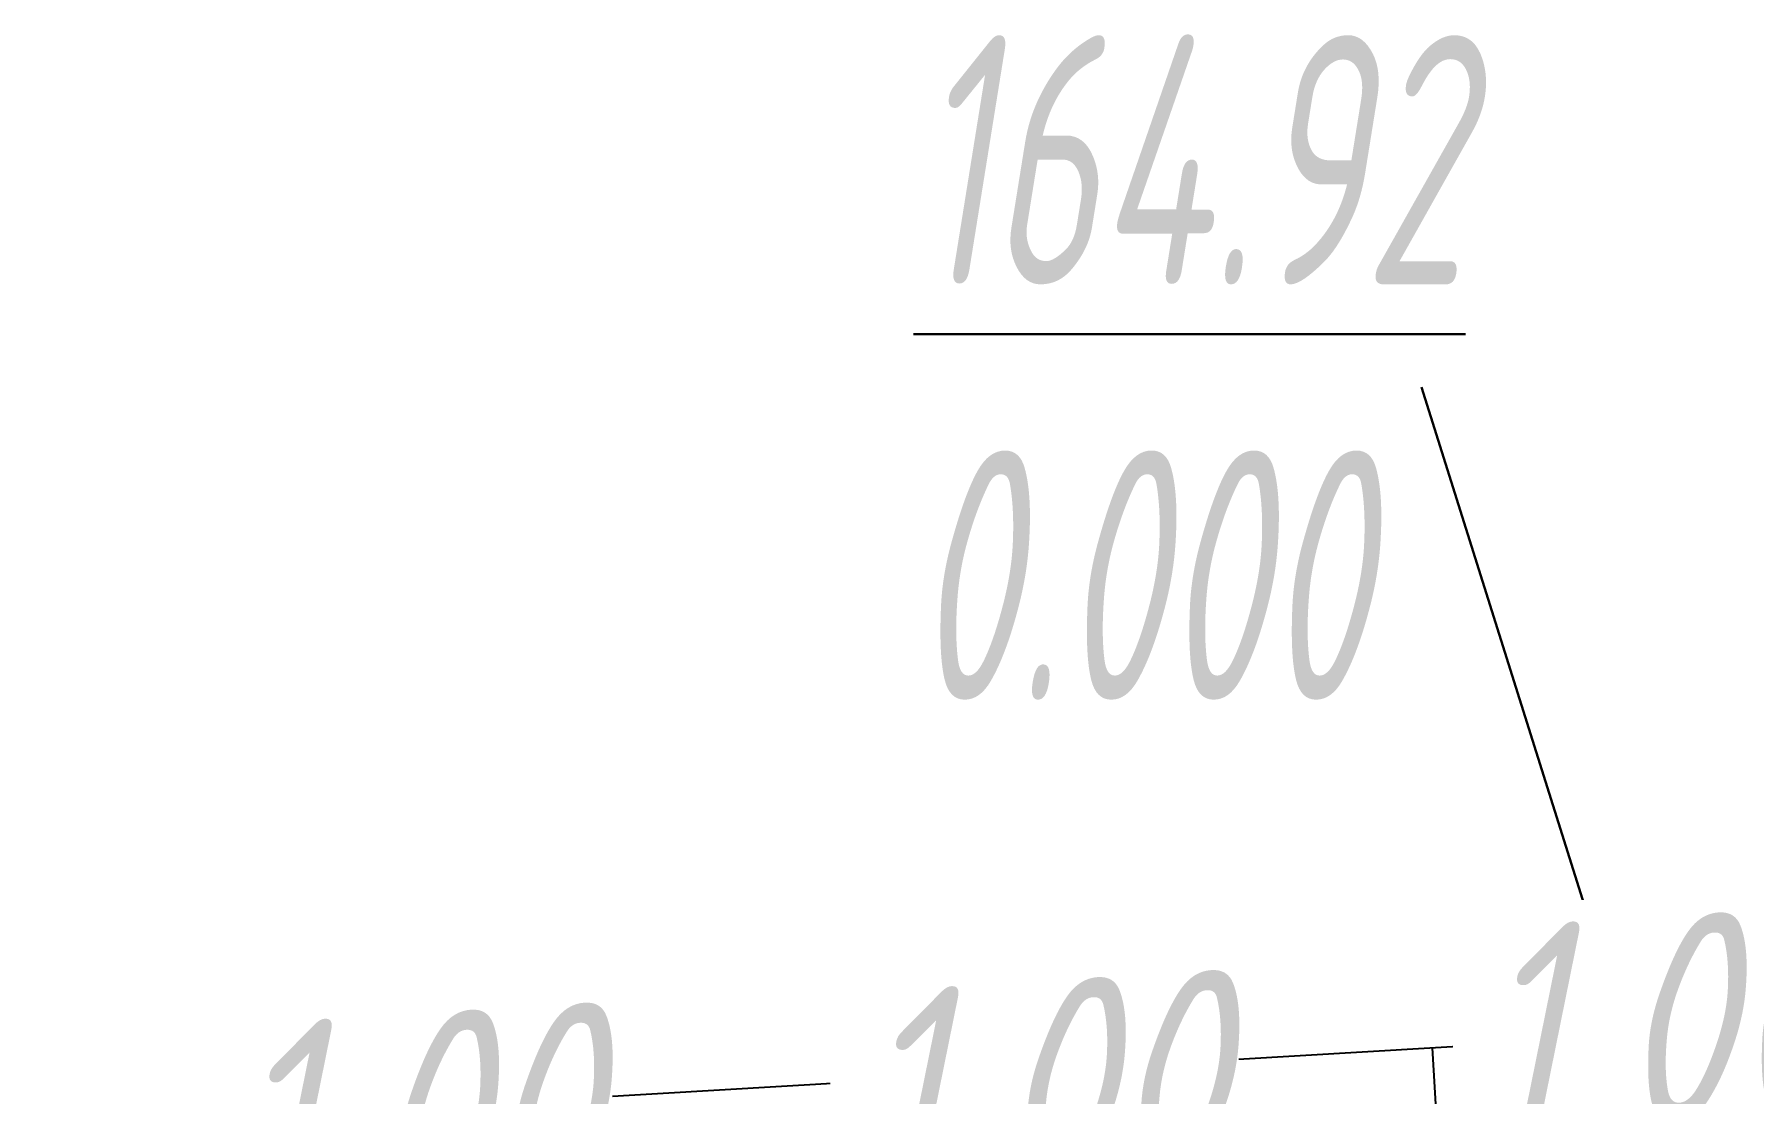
# Model space of a CAD drawing. Header units: metres. Extents: x 2302736 to 2305552, y 452304 to 453193.
# Drawn here: x 2305509.43 to 2305519.78, y 452735.24 to 452741.62 of the extents above; entities that cross this region are included whole.
import ezdxf

# ---------------------------------------------------------------- set-up
doc = ezdxf.new("R2010")
doc.units = ezdxf.units.M
for name, color, linetype in [('АД_серый', 250, 'Continuous'), ('ГП_здания', 7, 'Continuous'), ('ГП_Размеры проезд', 7, 'Continuous'), ('Ситуация.Проектные откосы', 94, 'Continuous')]:
    doc.layers.add(name, color=color, linetype=linetype)
doc.layers.add('ГП_АД том 3.2.6', color=250, linetype='Continuous', lineweight=40)
doc.styles.add('Ck_rus', font='isocpeur.ttf', dxfattribs={"width": 0.8, "oblique": 15, "height": 2.5})
doc.styles.add('СПДС 1.25 курсив для М500', font='isocpeui.ttf', dxfattribs={"width": 0.6, "height": 1.25})
doc.dimstyles.new('Ck_Линейный р-р', dxfattribs={"dimscale": 0, "dimtxt": 2.5, "dimasz": 1, "dimexe": 0.5, "dimexo": 0.5, "dimtad": 1, "dimzin": 1, "dimtxsty": 'Ck_rus', "dimblk": 'OBLIQUE', "dimcen": 0, "dimdle": 0.1, "dimadec": 0, "dimazin": 0, "dimtfac": 1, "dimtofl": 0, "dimtmove": 1, "dimatfit": 3, "dimfxl": 1, "dimarcsym": 0})

# ---------------------------------------------------------------- blocks, each defined once
blk = doc.blocks.new('SLOPEA$CF393F7E9')
at = {"layer": 'Ситуация.Проектные откосы', "color": 0}
for p, q in [((2305517.912804159, 452734.3970547286, 163.5544588636152), (2305517.843035254, 452735.5195439425, 163.5544588636152)), ((2305514.918583426, 452734.2109498349, 163.5544588636152), (2305514.848244223, 452735.3426146475, 163.5544588636152))]:
    blk.add_line(p, q, dxfattribs=at)
at = {"layer": 'Ситуация.Проектные откосы', "color": 0, "linetype": 'Continuous', "flags": 128}
blk.add_lwpolyline([(2305548.057394339, 452737.4142638765), (2305546.709717393, 452737.3346199005), (2305539.723649546, 452736.8761716536), (2305533.332901386, 452736.4577851082), (2305532.139495976, 452736.3852600296), (2305519.762327794, 452735.6329337997), (2305499.797046227, 452734.4534049654), (2305479.81131009, 452733.6029674765), (2305479.276353959, 452733.5678854201), (2305459.854062253, 452732.2941848427), (2305448.356417759, 452731.46043832), (2305439.905378536, 452730.8476150092), (2305419.952547784, 452729.4677663792)], dxfattribs=at)
blk = doc.blocks.new('АД')
at = {"layer": 'АД_серый', "linetype": 'Continuous'}
blk.add_blockref('SLOPEA$CF393F7E9', (-2303531.789938448, -452312.6736356309), dxfattribs=at)
blk = doc.blocks.new('_Oblique')
at = {"color": 0, "linetype": 'ByBlock', "lineweight": -2}
blk.add_line((-0.5, -0.5), (0.5, 0.5), dxfattribs=at)
blk = doc.blocks.new('*D171')
at = {"layer": 'ГП_Размеры проезд', "color": 0, "lineweight": -2, "transparency": 16777216}
for p, q in [((2305510.076989602, 452733.6029381751), (2305513.455474255, 452733.8118316688)), ((2305509.175726692, 452731.0961565894), (2305510.076989602, 452733.6029381751)), ((2305510.183287567, 452722.9026954877), (2305509.659345499, 452731.3765364169)), ((2305509.185193616, 452722.8409828106), (2305508.661251547, 452731.3148237398)), ((2305508.676679717, 452731.0653002508), (2305509.674773668, 452731.1270129279)), ((2305509.674773668, 452731.1270129279), (2305510.173820646, 452731.1578692667)), ((2305508.676679717, 452731.0653002508), (2305508.177632738, 452731.0344439121))]:
    blk.add_line(p, q, dxfattribs=at)
at = {"layer": 'ГП_Размеры проезд', "color": 0, "lineweight": -2, "transparency": 16777216, "xscale": 0.5, "yscale": 0.5, "zscale": 0.5}
for p, rotation in [((2305508.676679717, 452731.0653002508), 3.538124184096682), ((2305509.674773668, 452731.1270129279), 183.5381241840966)]:
    blk.add_blockref('_Oblique', p, dxfattribs=dict(at, rotation=rotation))
at = {"layer": 'ГП_Размеры проезд', "color": 0, "lineweight": 30, "transparency": 16777216, "insert": (2305511.689091081, 452734.9550023672), "char_height": 1.25, "attachment_point": 5, "rotation": 3.5381241840966577, "style": 'Ck_rus', "bg_fill": 3, "box_fill_scale": 1.1, "bg_fill_color": 9, "bg_fill_true_color": 13158600, "bg_fill_transparency": 0}
blk.add_mtext('1,00', dxfattribs=at)
blk = doc.blocks.new('*D174')
at = {"layer": 'ГП_Размеры проезд', "color": 0, "lineweight": -2, "transparency": 16777216}
for p, q in [((2305517.228119851, 452734.0079530513), (2305513.849635202, 452733.7990594783)), ((2305517.659525174, 452731.6207145332), (2305517.228119851, 452734.0079530513)), ((2305518.671970573, 452723.3482580839), (2305518.143143978, 452731.9010943725)), ((2305517.673876616, 452723.2865453829), (2305517.145050021, 452731.8393816715)), ((2305517.110573499, 452731.5867725478), (2305518.208476851, 452731.6546565188))]:
    blk.add_line(p, q, dxfattribs=at)
at = {"layer": 'ГП_Размеры проезд', "color": 0, "lineweight": -2, "transparency": 16777216, "xscale": 0.5, "yscale": 0.5, "zscale": 0.5}
for p, rotation in [((2305517.160478196, 452731.5898581828), 183.538125529104), ((2305518.158572153, 452731.6515708839), 3.538125529103997)]:
    blk.add_blockref('_Oblique', p, dxfattribs=dict(at, rotation=rotation))
at = {"layer": 'ГП_Размеры проезд', "color": 0, "lineweight": 30, "transparency": 16777216, "insert": (2305515.461736651, 452735.1511237083), "char_height": 1.25, "attachment_point": 5, "rotation": 3.538125529104001, "style": 'Ck_rus', "bg_fill": 3, "box_fill_scale": 1.1, "bg_fill_color": 9, "bg_fill_true_color": 13158600, "bg_fill_transparency": 0}
blk.add_mtext('1,00', dxfattribs=at)
blk = doc.blocks.new('*D175')
at = {"layer": 'ГП_Размеры проезд', "color": 0, "lineweight": -2, "transparency": 16777216}
for p, q in [((2305520.966079428, 452734.3974998828), (2305517.587594783, 452734.1886062486)), ((2305520.653806897, 452731.805852675), (2305520.966079428, 452734.3974998828)), ((2305521.667838222, 452723.5077491102), (2305521.137425695, 452732.086232523)), ((2305520.669744265, 452723.4460363912), (2305520.139331738, 452732.0245198038)), ((2305520.10485522, 452731.7719106795), (2305521.202758572, 452731.8397946705))]:
    blk.add_line(p, q, dxfattribs=at)
at = {"layer": 'ГП_Размеры проезд', "color": 0, "lineweight": -2, "transparency": 16777216, "xscale": 0.5, "yscale": 0.5, "zscale": 0.5}
for p, rotation in [((2305521.152853875, 452731.8367090345), 3.538126567657311), ((2305520.154759918, 452731.7749963154), 183.5381265676573)]:
    blk.add_blockref('_Oblique', p, dxfattribs=dict(at, rotation=rotation))
at = {"layer": 'ГП_Размеры проезд', "color": 0, "lineweight": 30, "transparency": 16777216, "insert": (2305519.199696207, 452735.5406705078), "char_height": 1.25, "attachment_point": 5, "rotation": 3.5381265676573115, "style": 'Ck_rus', "bg_fill": 3, "box_fill_scale": 1.1, "bg_fill_color": 9, "bg_fill_true_color": 13158600, "bg_fill_transparency": 0}
blk.add_mtext('1,00', dxfattribs=at)

msp = doc.modelspace()

# ---------------------------------------------------------------- block references
at = {"layer": 'ГП_АД том 3.2.6'}
msp.add_blockref('АД', (2303531.789938448, 452312.6736356309), dxfattribs=at)

# ---------------------------------------------------------------- next in the draw order: texts
at = {"layer": 'ГП_здания', "color": 1, "lineweight": 30, "insert": (2305514.719670089, 452741.6167606069, 190.4009540251277), "char_height": 1.5, "attachment_point": 1, "style": 'СПДС 1.25 курсив для М500', "bg_fill": 3, "box_fill_scale": 1, "bg_fill_color": 256, "bg_fill_transparency": 0}
msp.add_mtext_dynamic_manual_height_columns('{\\L164.92^J\\l\\C256;\\c0;0.000}', width=2.726247383747249, gutter_width=1, heights=[0], dxfattribs=at)

# ---------------------------------------------------------------- next in the draw order: dimensions: what is measured, and where the dimension line sits
at = {"layer": 'ГП_Размеры проезд', "lineweight": 30}
dim = msp.add_linear_dim(base=(2305509.674773668, 452731.1270129279), p1=(2305509.200621785, 452722.5914593215), p2=(2305510.198715736, 452722.6531719986), angle=3.5381241857431784, dimstyle='Ck_Линейный р-р', override={"dimgap": 1, "dimtfill": 1}, dxfattribs=at)
dim.commit()
dim.dimension.update_dxf_attribs({"geometry": '*D171', "text_midpoint": (2305510.57603658, 452733.6337945137), "dimtype": 161})

# ---------------------------------------------------------------- next in the draw order: linework, layer by layer
at = {"layer": 'ГП_здания', "color": 1, "lineweight": 30}
msp.add_lwpolyline([(2305517.777903637, 452739.4981716587), (2305522.602305564, 452724.1551764639)], dxfattribs=at)

# ---------------------------------------------------------------- next in the draw order: dimensions: what is measured, and where the dimension line sits
at = {"layer": 'ГП_Размеры проезд', "lineweight": 30}
dim = msp.add_linear_dim(base=(2305518.158572153, 452731.6515708839), p1=(2305517.689304791, 452723.0370218942), p2=(2305518.687398748, 452723.0987345951), angle=3.538125525775296, dimstyle='Ck_Линейный р-р', override={"dimgap": 1, "dimtfill": 1}, dxfattribs=at)
dim.commit()
dim.dimension.update_dxf_attribs({"geometry": '*D174', "text_midpoint": (2305516.729072873, 452733.9770967009), "dimtype": 161})

# ---------------------------------------------------------------- next in the draw order: dimensions: what is measured, and where the dimension line sits
dim = msp.add_linear_dim(base=(2305521.152853875, 452731.8367090345), p1=(2305520.685172445, 452723.1965129027), p2=(2305521.683266401, 452723.2582256218), angle=3.538126569268179, dimstyle='Ck_Линейный р-р', override={"dimgap": 1, "dimtfill": 1}, dxfattribs=at)
dim.commit()
dim.dimension.update_dxf_attribs({"geometry": '*D175', "text_midpoint": (2305520.467032451, 452734.3666435234), "dimtype": 161})

doc.saveas('drawing.dxf')
